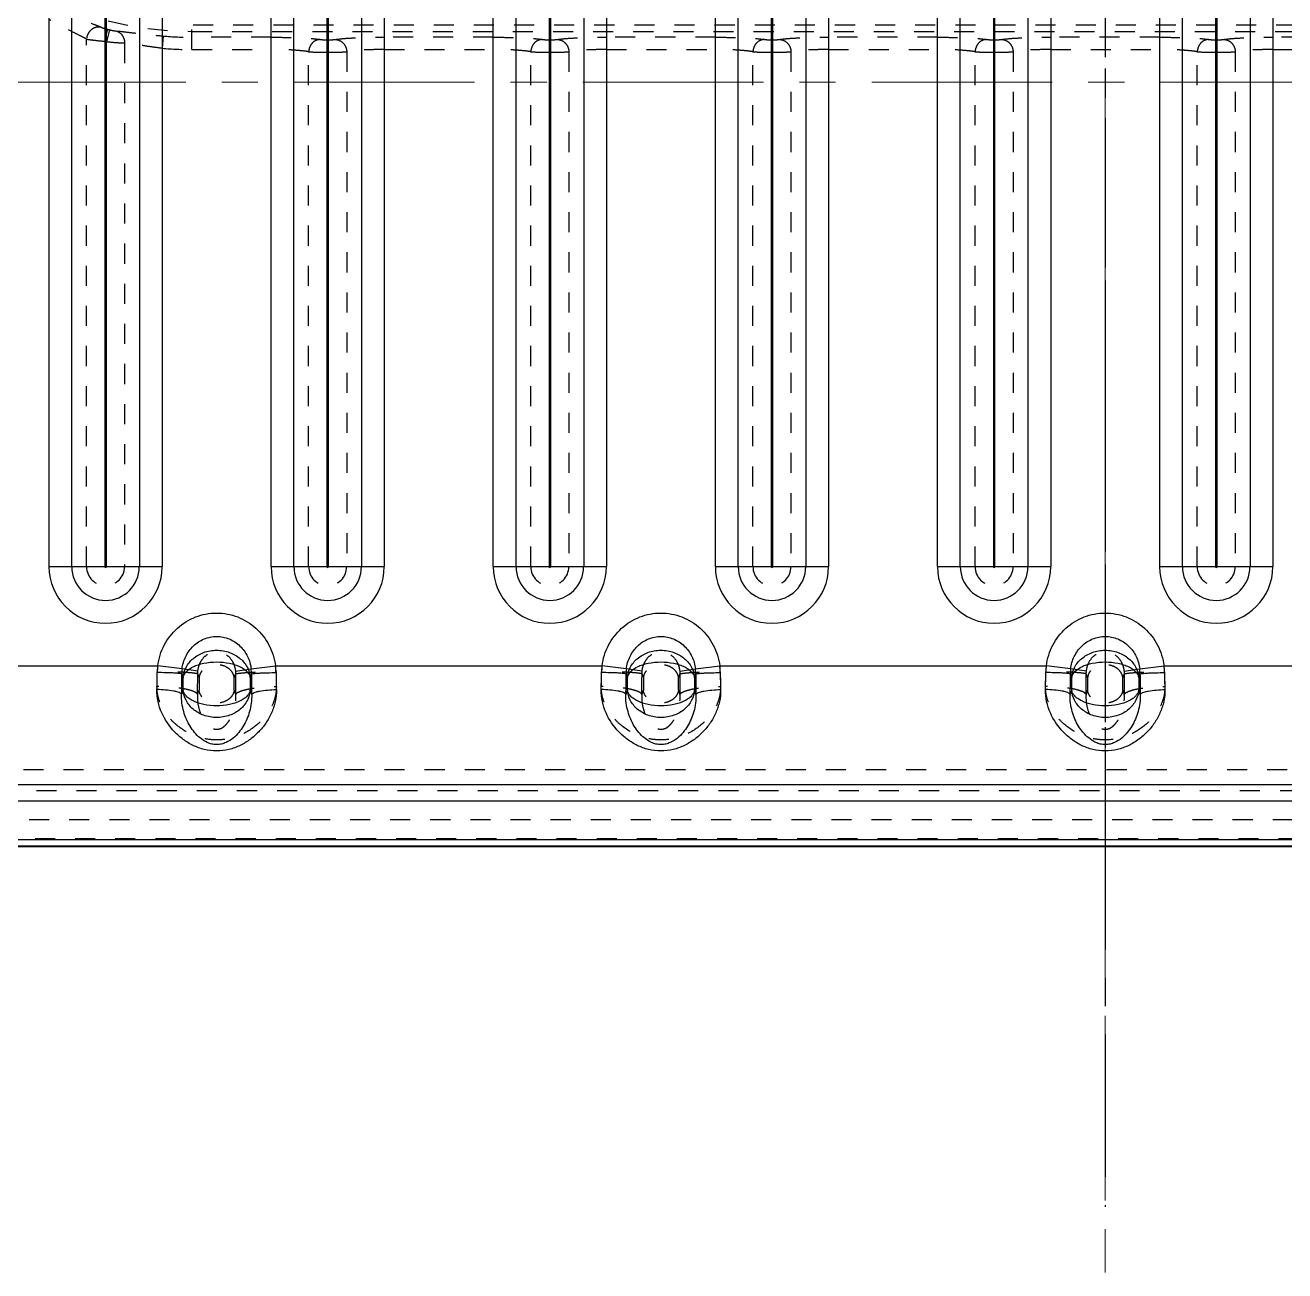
# Model space of a CAD drawing. Header units: millimetres. Extents: x 1572 to 4063, y -10865 to -3081.
# Drawn here: x 2527.8 to 2630.3, y -3850.4 to -3748.9 of the extents above; entities that cross this region are included whole.
import ezdxf

# ---------------------------------------------------------------- set-up
doc = ezdxf.new("R2010")
doc.units = ezdxf.units.MM
doc.header["$LTSCALE"] = 16.335
doc.linetypes.add('CENTER', pattern=[0.6, 0.375, -0.075, 0.075, -0.075])
doc.linetypes.add('HIDDEN', pattern=[0.2, 0.1, -0.1])
doc.layers.get('0').update_dxf_attribs({"linetype": 'CONTINUOUS'})
doc.layers.add('center', color=1, linetype='CENTER', lineweight=9)
doc.layers.add('moldbase', color=7, linetype='CONTINUOUS', lineweight=20)
doc.layers.add('DEFAULT_2', color=8, linetype='HIDDEN')

# ---------------------------------------------------------------- blocks, each defined once
blk = doc.blocks.new('256')
at = {"color": 7, "linetype": 'Continuous'}
for p, q in [((2828.33, -2994.27), (2496.27, -2994.27)), ((2828.33, -2994.28), (2496.27, -2994.28)), ((2807.3, -2994.34), (2518.96, -2994.34)), ((2805.64, -2994.84), (2518.96, -2994.84)), ((2804.21, -2998), (2520.4, -2998)), ((2519.72, -2999.3), (2804.89, -2999.3)), ((2659.45, -3006.67), (2659.57, -3007)), ((2659.57, -3008.04), (2659.57, -3007)), ((2665.03, -3007), (2665.16, -3006.67)), ((2665.03, -3007), (2665.03, -3008.04)), ((2695.63, -3006.67), (2695.75, -3007)), ((2695.75, -3008.04), (2695.75, -3007)), ((2701.21, -3007), (2701.34, -3006.67)), ((2701.21, -3007), (2701.21, -3008.04)), ((2731.81, -3006.67), (2731.93, -3007)), ((2731.93, -3008.04), (2731.93, -3007)), ((2737.39, -3007), (2737.52, -3006.67)), ((2737.39, -3007), (2737.39, -3008.04)), ((2659.57, -3008.04), (2659.47, -3008.33)), ((2665.14, -3008.33), (2665.03, -3008.04)), ((2695.75, -3008.04), (2695.65, -3008.33)), ((2701.32, -3008.33), (2701.21, -3008.04)), ((2731.93, -3008.04), (2731.83, -3008.33)), ((2737.5, -3008.33), (2737.39, -3008.04)), ((2657.51, -3009), (2630.91, -3009)), ((2659.49, -3008.74), (2657.51, -3009)), ((2665.12, -3008.74), (2667.09, -3009)), ((2693.69, -3009), (2667.09, -3009)), ((2695.67, -3008.74), (2693.69, -3009)), ((2701.3, -3008.74), (2703.27, -3009)), ((2729.87, -3009), (2703.27, -3009)), ((2731.85, -3008.74), (2729.87, -3009)), ((2737.48, -3008.74), (2739.45, -3009)), ((2766.05, -3009), (2739.45, -3009)), ((2648.65, -3160.78), (2648.65, -3017.07)), ((2653.19, -3017.07), (2648.65, -3017.07)), ((2650.5, -3160.78), (2650.5, -3017.07)), ((2653.19, -3017.07), (2653.19, -3160.78)), ((2653.32, -3160.78), (2653.32, -3017.07)), ((2657.86, -3017.07), (2653.32, -3017.07)), ((2656.01, -3017.07), (2656.01, -3160.78)), ((2657.86, -3017.07), (2657.86, -3160.78)), ((2666.74, -3160.78), (2666.74, -3017.07)), ((2671.28, -3017.07), (2666.74, -3017.07)), ((2668.59, -3160.78), (2668.59, -3017.07)), ((2671.28, -3017.07), (2671.28, -3160.78)), ((2671.41, -3160.78), (2671.41, -3017.07)), ((2675.95, -3017.07), (2671.41, -3017.07)), ((2674.1, -3017.07), (2674.1, -3160.78)), ((2675.95, -3017.07), (2675.95, -3160.78)), ((2684.83, -3160.78), (2684.83, -3017.07)), ((2689.37, -3017.07), (2684.83, -3017.07)), ((2686.68, -3160.78), (2686.68, -3017.07)), ((2689.37, -3017.07), (2689.37, -3160.78)), ((2689.5, -3160.78), (2689.5, -3017.07)), ((2694.04, -3017.07), (2689.5, -3017.07)), ((2692.19, -3017.07), (2692.19, -3160.78)), ((2694.04, -3017.07), (2694.04, -3160.78)), ((2702.92, -3160.78), (2702.92, -3017.07)), ((2707.46, -3017.07), (2702.92, -3017.07)), ((2704.77, -3160.78), (2704.77, -3017.07)), ((2707.46, -3017.07), (2707.46, -3160.78)), ((2707.59, -3160.78), (2707.59, -3017.07)), ((2712.13, -3017.07), (2707.59, -3017.07)), ((2710.28, -3017.07), (2710.28, -3160.78)), ((2712.13, -3017.07), (2712.13, -3160.78)), ((2721.01, -3160.78), (2721.01, -3017.07)), ((2725.55, -3017.07), (2721.01, -3017.07)), ((2722.86, -3160.78), (2722.86, -3017.07)), ((2725.55, -3017.07), (2725.55, -3160.78)), ((2725.68, -3160.78), (2725.68, -3017.07)), ((2730.22, -3017.07), (2725.68, -3017.07)), ((2728.37, -3017.07), (2728.37, -3160.78)), ((2730.22, -3017.07), (2730.22, -3160.78)), ((2739.1, -3160.78), (2739.1, -3017.07)), ((2743.64, -3017.07), (2739.1, -3017.07)), ((2740.95, -3160.78), (2740.95, -3017.07)), ((2743.64, -3017.07), (2743.64, -3160.78)), ((2743.77, -3160.78), (2743.77, -3017.07)), ((2748.31, -3017.07), (2743.77, -3017.07)), ((2746.46, -3017.07), (2746.46, -3160.78)), ((2748.31, -3017.07), (2748.31, -3160.78))]:
    blk.add_line(p, q, dxfattribs=at)
for centre, radius, start, end in [((2564.51, -3008.98), 92.96, 0.3326, 1.1844), ((2524.47, -3008.99), 135, 0.2802, 0.984), ((2798.96, -3008.97), 133.83, 179.0129, 179.7229), ((2760.91, -3008.99), 93.77, 178.8194, 179.6637), ((2600.69, -3008.98), 92.96, 0.3326, 1.1844), ((2560.65, -3008.99), 135, 0.2802, 0.984), ((2835.14, -3008.97), 133.83, 179.0129, 179.7229), ((2797.09, -3008.99), 93.77, 178.8194, 179.6637), ((2636.87, -3008.98), 92.96, 0.3326, 1.1844), ((2596.83, -3008.99), 135, 0.2802, 0.984), ((2871.32, -3008.97), 133.83, 179.0129, 179.7229), ((2833.27, -3008.99), 93.77, 178.8194, 179.6637), ((2661.13, -3008.42), 3.67, 180.3739, 189.2148), ((2662.85, -3008.34), 3.38, 179.7313, 186.6939), ((2661.76, -3008.34), 3.38, 353.3084, 0.2656), ((2663.47, -3008.42), 3.67, 350.7869, 359.6244), ((2697.31, -3008.42), 3.67, 180.3739, 189.2148), ((2699.03, -3008.34), 3.38, 179.7313, 186.6939), ((2697.94, -3008.34), 3.38, 353.3084, 0.2656), ((2699.65, -3008.42), 3.67, 350.7869, 359.6244), ((2733.49, -3008.42), 3.67, 180.3739, 189.2148), ((2735.21, -3008.34), 3.38, 179.7313, 186.6939), ((2734.12, -3008.34), 3.38, 353.3084, 0.2656), ((2735.83, -3008.42), 3.67, 350.7869, 359.6244), ((2653.26, -3017.07), 4.61, 0, 180), ((2671.35, -3017.07), 4.61, 0, 180), ((2689.44, -3017.07), 4.61, 0, 180), ((2707.53, -3017.07), 4.61, 0, 180), ((2725.62, -3017.07), 4.61, 0, 180), ((2743.71, -3017.07), 4.61, 0, 180), ((2653.26, -3017.07), 2.75, 0.0001, 179.9999), ((2671.35, -3017.07), 2.75, 0.0001, 179.9999), ((2689.44, -3017.07), 2.75, 0.0001, 179.9999), ((2707.53, -3017.07), 2.75, 0.0001, 179.9999), ((2725.62, -3017.07), 2.75, 0.0001, 179.9999), ((2743.71, -3017.07), 2.75, 0.0001, 179.9999), ((2653.26, -3017.07), 0.0669, 0, 180), ((2671.35, -3017.07), 0.0669, 0, 180), ((2689.44, -3017.07), 0.0669, 0, 180), ((2707.53, -3017.07), 0.0669, 0, 180), ((2725.62, -3017.07), 0.0669, 0, 180), ((2743.71, -3017.07), 0.0669, 0, 180)]:
    blk.add_arc(centre, radius, start, end, dxfattribs=at)
for points, knots in [([(2657.44, -3007.06), (2657.43, -3006.73), (2657.5, -3006.07), (2657.81, -3005.15), (2658.27, -3004.32), (2658.86, -3003.59), (2659.57, -3002.97), (2660.38, -3002.48), (2661.3, -3002.14), (2662.31, -3002.02), (2663.31, -3002.14), (2664.23, -3002.48), (2665.04, -3002.98), (2665.98, -3003.8), (2666.89, -3005.13), (2667.18, -3006.41), (2667.16, -3007.06)], [0, 0, 0, 0, 0.064368, 0.127443, 0.188847, 0.249393, 0.309889, 0.371283, 0.434886, 0.500823, 0.566701, 0.630217, 0.691569, 0.751973, 0.873459, 1, 1, 1, 1]), ([(2693.62, -3007.06), (2693.61, -3006.73), (2693.68, -3006.07), (2693.99, -3005.15), (2694.45, -3004.32), (2695.04, -3003.59), (2695.75, -3002.97), (2696.56, -3002.48), (2697.48, -3002.14), (2698.49, -3002.02), (2699.49, -3002.14), (2700.41, -3002.48), (2701.22, -3002.98), (2702.16, -3003.8), (2703.07, -3005.13), (2703.36, -3006.41), (2703.34, -3007.06)], [0, 0, 0, 0, 0.064368, 0.127443, 0.188847, 0.249393, 0.309889, 0.371283, 0.434886, 0.500823, 0.566701, 0.630217, 0.691569, 0.751973, 0.873459, 1, 1, 1, 1]), ([(2729.8, -3007.06), (2729.79, -3006.73), (2729.86, -3006.07), (2730.17, -3005.15), (2730.63, -3004.32), (2731.22, -3003.59), (2731.93, -3002.97), (2732.74, -3002.48), (2733.66, -3002.14), (2734.67, -3002.02), (2735.67, -3002.14), (2736.59, -3002.48), (2737.4, -3002.98), (2738.34, -3003.8), (2739.25, -3005.13), (2739.54, -3006.41), (2739.52, -3007.06)], [0, 0, 0, 0, 0.064368, 0.127443, 0.188847, 0.249393, 0.309889, 0.371283, 0.434886, 0.500823, 0.566701, 0.630217, 0.691569, 0.751973, 0.873459, 1, 1, 1, 1]), ([(2659.45, -3006.67), (2659.43, -3006.2), (2659.55, -3005.28), (2660, -3004.25), (2660.49, -3003.55), (2660.95, -3003.08), (2661.44, -3002.77), (2661.9, -3002.61), (2662.3, -3002.56), (2662.7, -3002.61), (2663.17, -3002.77), (2663.65, -3003.09), (2664.11, -3003.55), (2664.61, -3004.25), (2665.05, -3005.28), (2665.18, -3006.2), (2665.16, -3006.67)], [0, 0, 0, 0, 0.12985, 0.248581, 0.306374, 0.365029, 0.427855, 0.462684, 0.500134, 0.537466, 0.572322, 0.635064, 0.693713, 0.75148, 0.870189, 1, 1, 1, 1]), ([(2695.63, -3006.67), (2695.61, -3006.2), (2695.73, -3005.28), (2696.18, -3004.25), (2696.67, -3003.55), (2697.13, -3003.08), (2697.62, -3002.77), (2698.08, -3002.61), (2698.48, -3002.56), (2698.88, -3002.61), (2699.35, -3002.77), (2699.83, -3003.09), (2700.29, -3003.55), (2700.79, -3004.25), (2701.23, -3005.28), (2701.36, -3006.2), (2701.34, -3006.67)], [0, 0, 0, 0, 0.12985, 0.248581, 0.306374, 0.365029, 0.427855, 0.462684, 0.500134, 0.537466, 0.572322, 0.635064, 0.693713, 0.75148, 0.870189, 1, 1, 1, 1]), ([(2731.81, -3006.67), (2731.79, -3006.2), (2731.91, -3005.28), (2732.36, -3004.25), (2732.85, -3003.55), (2733.31, -3003.08), (2733.8, -3002.77), (2734.26, -3002.61), (2734.66, -3002.56), (2735.06, -3002.61), (2735.53, -3002.77), (2736.01, -3003.09), (2736.47, -3003.55), (2736.97, -3004.25), (2737.41, -3005.28), (2737.54, -3006.2), (2737.52, -3006.67)], [0, 0, 0, 0, 0.12985, 0.248581, 0.306374, 0.365029, 0.427855, 0.462684, 0.500134, 0.537466, 0.572322, 0.635064, 0.693713, 0.75148, 0.870189, 1, 1, 1, 1]), ([(2659.57, -3007), (2659.59, -3006.72), (2659.76, -3006.14), (2660.36, -3005.4), (2661.25, -3004.9), (2662.3, -3004.72), (2663.36, -3004.9), (2664.24, -3005.41), (2664.84, -3006.14), (2665.01, -3006.72), (2665.03, -3007)], [0, 0, 0, 0, 0.110676, 0.229792, 0.360536, 0.500154, 0.639715, 0.770405, 0.889403, 1, 1, 1, 1]), ([(2695.75, -3007), (2695.77, -3006.72), (2695.94, -3006.14), (2696.54, -3005.4), (2697.43, -3004.9), (2698.48, -3004.72), (2699.54, -3004.9), (2700.42, -3005.41), (2701.02, -3006.14), (2701.19, -3006.72), (2701.21, -3007)], [0, 0, 0, 0, 0.110676, 0.229792, 0.360536, 0.500154, 0.639715, 0.770405, 0.889403, 1, 1, 1, 1]), ([(2731.93, -3007), (2731.95, -3006.72), (2732.12, -3006.14), (2732.72, -3005.4), (2733.61, -3004.9), (2734.66, -3004.72), (2735.72, -3004.9), (2736.6, -3005.41), (2737.2, -3006.14), (2737.37, -3006.72), (2737.39, -3007)], [0, 0, 0, 0, 0.110676, 0.229792, 0.360536, 0.500154, 0.639715, 0.770405, 0.889403, 1, 1, 1, 1]), ([(2659.57, -3007), (2659.59, -3006.92), (2659.65, -3006.75), (2659.82, -3006.52), (2660.07, -3006.3), (2660.54, -3006.04), (2661.3, -3005.8), (2662.3, -3005.71), (2663.31, -3005.8), (2664.06, -3006.04), (2664.53, -3006.3), (2664.78, -3006.52), (2664.96, -3006.75), (2665.02, -3006.92), (2665.03, -3007)], [0, 0, 0, 0, 0.039448, 0.083322, 0.134243, 0.193267, 0.335189, 0.499998, 0.664808, 0.806731, 0.865756, 0.916676, 0.960549, 1, 1, 1, 1]), ([(2695.75, -3007), (2695.77, -3006.92), (2695.83, -3006.75), (2696, -3006.52), (2696.25, -3006.3), (2696.72, -3006.04), (2697.48, -3005.8), (2698.48, -3005.71), (2699.49, -3005.8), (2700.24, -3006.04), (2700.71, -3006.3), (2700.96, -3006.52), (2701.14, -3006.75), (2701.2, -3006.92), (2701.21, -3007)], [0, 0, 0, 0, 0.039448, 0.083322, 0.134243, 0.193267, 0.335189, 0.499998, 0.664808, 0.806731, 0.865756, 0.916676, 0.960549, 1, 1, 1, 1]), ([(2731.93, -3007), (2731.95, -3006.92), (2732.01, -3006.75), (2732.18, -3006.52), (2732.43, -3006.3), (2732.9, -3006.04), (2733.66, -3005.8), (2734.66, -3005.71), (2735.67, -3005.8), (2736.42, -3006.04), (2736.89, -3006.3), (2737.14, -3006.52), (2737.32, -3006.75), (2737.38, -3006.92), (2737.39, -3007)], [0, 0, 0, 0, 0.039448, 0.083322, 0.134243, 0.193267, 0.335189, 0.499998, 0.664808, 0.806731, 0.865756, 0.916676, 0.960549, 1, 1, 1, 1]), ([(2659.45, -3006.67), (2659.43, -3006.7), (2659.37, -3006.75), (2659.24, -3006.82), (2659.04, -3006.88), (2658.68, -3006.96), (2658.13, -3007.03), (2657.68, -3007.05), (2657.44, -3007.06)], [0, 0, 0, 0, 0.043733, 0.113324, 0.213382, 0.3418, 0.660153, 1, 1, 1, 1]), ([(2665.16, -3006.67), (2665.17, -3006.7), (2665.23, -3006.75), (2665.36, -3006.82), (2665.56, -3006.88), (2665.93, -3006.96), (2666.47, -3007.03), (2666.93, -3007.05), (2667.16, -3007.06)], [0, 0, 0, 0, 0.043739, 0.113335, 0.213397, 0.341816, 0.660165, 1, 1, 1, 1]), ([(2695.63, -3006.67), (2695.61, -3006.7), (2695.55, -3006.75), (2695.42, -3006.82), (2695.22, -3006.88), (2694.86, -3006.96), (2694.31, -3007.03), (2693.86, -3007.05), (2693.62, -3007.06)], [0, 0, 0, 0, 0.043733, 0.113324, 0.213382, 0.3418, 0.660153, 1, 1, 1, 1]), ([(2701.34, -3006.67), (2701.35, -3006.7), (2701.41, -3006.75), (2701.54, -3006.82), (2701.74, -3006.88), (2702.11, -3006.96), (2702.65, -3007.03), (2703.11, -3007.05), (2703.34, -3007.06)], [0, 0, 0, 0, 0.043739, 0.113335, 0.213397, 0.341816, 0.660165, 1, 1, 1, 1]), ([(2731.81, -3006.67), (2731.79, -3006.7), (2731.73, -3006.75), (2731.6, -3006.82), (2731.4, -3006.88), (2731.04, -3006.96), (2730.49, -3007.03), (2730.04, -3007.05), (2729.8, -3007.06)], [0, 0, 0, 0, 0.043733, 0.113324, 0.213382, 0.3418, 0.660153, 1, 1, 1, 1]), ([(2737.52, -3006.67), (2737.53, -3006.7), (2737.59, -3006.75), (2737.72, -3006.82), (2737.92, -3006.88), (2738.29, -3006.96), (2738.83, -3007.03), (2739.29, -3007.05), (2739.52, -3007.06)], [0, 0, 0, 0, 0.043739, 0.113335, 0.213397, 0.341816, 0.660165, 1, 1, 1, 1]), ([(2659.47, -3008.33), (2659.45, -3008.34), (2659.38, -3008.35), (2659.26, -3008.37), (2659.06, -3008.39), (2658.8, -3008.41), (2658.5, -3008.42), (2658.05, -3008.43), (2657.7, -3008.44), (2657.46, -3008.44)], [0, 0, 0, 0, 0.031814, 0.095915, 0.194362, 0.323862, 0.47882, 0.649762, 1, 1, 1, 1]), ([(2665.03, -3008.04), (2665.01, -3008.33), (2664.84, -3008.91), (2664.24, -3009.64), (2663.36, -3010.14), (2662.3, -3010.32), (2661.25, -3010.14), (2660.36, -3009.64), (2659.76, -3008.91), (2659.59, -3008.33), (2659.57, -3008.04)], [0, 0, 0, 0, 0.11065, 0.229762, 0.360506, 0.50015, 0.639728, 0.770422, 0.88942, 1, 1, 1, 1]), ([(2665.03, -3008.04), (2664.97, -3008.44), (2664.44, -3008.84), (2663.8, -3009.09), (2663.17, -3009.26), (2662.3, -3009.34), (2661.44, -3009.26), (2660.8, -3009.09), (2660.4, -3008.93), (2660.07, -3008.74), (2659.82, -3008.53), (2659.65, -3008.3), (2659.59, -3008.13), (2659.57, -3008.04)], [0, 0, 0, 0, 0.188091, 0.255775, 0.331069, 0.496701, 0.662365, 0.737659, 0.805411, 0.864789, 0.916092, 0.960398, 1, 1, 1, 1]), ([(2665.14, -3008.33), (2665.16, -3008.34), (2665.22, -3008.35), (2665.35, -3008.37), (2665.55, -3008.39), (2665.8, -3008.41), (2666.11, -3008.42), (2666.56, -3008.43), (2666.91, -3008.44), (2667.14, -3008.44)], [0, 0, 0, 0, 0.031804, 0.095882, 0.194302, 0.32378, 0.478732, 0.649686, 1, 1, 1, 1]), ([(2695.65, -3008.33), (2695.63, -3008.34), (2695.56, -3008.35), (2695.44, -3008.37), (2695.24, -3008.39), (2694.98, -3008.41), (2694.68, -3008.42), (2694.23, -3008.43), (2693.88, -3008.44), (2693.64, -3008.44)], [0, 0, 0, 0, 0.031814, 0.095915, 0.194362, 0.323862, 0.47882, 0.649762, 1, 1, 1, 1]), ([(2701.21, -3008.04), (2701.19, -3008.33), (2701.02, -3008.91), (2700.42, -3009.64), (2699.54, -3010.14), (2698.48, -3010.32), (2697.43, -3010.14), (2696.54, -3009.64), (2695.94, -3008.91), (2695.77, -3008.33), (2695.75, -3008.04)], [0, 0, 0, 0, 0.11065, 0.229762, 0.360506, 0.50015, 0.639728, 0.770422, 0.88942, 1, 1, 1, 1]), ([(2701.21, -3008.04), (2701.15, -3008.44), (2700.62, -3008.84), (2699.98, -3009.09), (2699.35, -3009.26), (2698.48, -3009.34), (2697.62, -3009.26), (2696.98, -3009.09), (2696.58, -3008.93), (2696.25, -3008.74), (2696, -3008.53), (2695.83, -3008.3), (2695.77, -3008.13), (2695.75, -3008.04)], [0, 0, 0, 0, 0.188091, 0.255775, 0.331069, 0.496701, 0.662365, 0.737659, 0.805411, 0.864789, 0.916092, 0.960398, 1, 1, 1, 1]), ([(2701.32, -3008.33), (2701.34, -3008.34), (2701.4, -3008.35), (2701.53, -3008.37), (2701.73, -3008.39), (2701.98, -3008.41), (2702.29, -3008.42), (2702.74, -3008.43), (2703.09, -3008.44), (2703.32, -3008.44)], [0, 0, 0, 0, 0.031804, 0.095882, 0.194302, 0.32378, 0.478732, 0.649686, 1, 1, 1, 1]), ([(2731.83, -3008.33), (2731.81, -3008.34), (2731.74, -3008.35), (2731.62, -3008.37), (2731.42, -3008.39), (2731.16, -3008.41), (2730.86, -3008.42), (2730.41, -3008.43), (2730.06, -3008.44), (2729.82, -3008.44)], [0, 0, 0, 0, 0.031814, 0.095915, 0.194362, 0.323862, 0.47882, 0.649762, 1, 1, 1, 1]), ([(2737.39, -3008.04), (2737.37, -3008.33), (2737.2, -3008.91), (2736.6, -3009.64), (2735.72, -3010.14), (2734.66, -3010.32), (2733.61, -3010.14), (2732.72, -3009.64), (2732.12, -3008.91), (2731.95, -3008.33), (2731.93, -3008.04)], [0, 0, 0, 0, 0.11065, 0.229762, 0.360506, 0.50015, 0.639728, 0.770422, 0.88942, 1, 1, 1, 1]), ([(2737.39, -3008.04), (2737.33, -3008.44), (2736.8, -3008.84), (2736.16, -3009.09), (2735.53, -3009.26), (2734.66, -3009.34), (2733.8, -3009.26), (2733.16, -3009.09), (2732.76, -3008.93), (2732.43, -3008.74), (2732.18, -3008.53), (2732.01, -3008.3), (2731.95, -3008.13), (2731.93, -3008.04)], [0, 0, 0, 0, 0.188091, 0.255775, 0.331069, 0.496701, 0.662365, 0.737659, 0.805411, 0.864789, 0.916092, 0.960398, 1, 1, 1, 1]), ([(2737.5, -3008.33), (2737.52, -3008.34), (2737.58, -3008.35), (2737.71, -3008.37), (2737.91, -3008.39), (2738.16, -3008.41), (2738.47, -3008.42), (2738.92, -3008.43), (2739.27, -3008.44), (2739.5, -3008.44)], [0, 0, 0, 0, 0.031804, 0.095882, 0.194302, 0.32378, 0.478732, 0.649686, 1, 1, 1, 1]), ([(2667.09, -3009), (2667.02, -3009.58), (2666.66, -3010.72), (2665.57, -3012.13), (2664.06, -3013.07), (2662.3, -3013.4), (2660.55, -3013.07), (2659.03, -3012.13), (2657.95, -3010.72), (2657.59, -3009.58), (2657.51, -3009)], [0, 0, 0, 0, 0.125044, 0.250045, 0.375041, 0.500023, 0.624999, 0.749987, 0.874971, 1, 1, 1, 1]), ([(2665.12, -3008.74), (2665.08, -3009.09), (2664.87, -3009.78), (2664.25, -3010.65), (2663.35, -3011.24), (2662.3, -3011.45), (2661.25, -3011.24), (2660.36, -3010.65), (2659.73, -3009.78), (2659.53, -3009.09), (2659.49, -3008.74)], [0, 0, 0, 0, 0.126173, 0.251595, 0.376163, 0.499998, 0.623832, 0.748401, 0.873823, 1, 1, 1, 1]), ([(2703.27, -3009), (2703.2, -3009.58), (2702.84, -3010.72), (2701.75, -3012.13), (2700.24, -3013.07), (2698.48, -3013.4), (2696.73, -3013.07), (2695.21, -3012.13), (2694.13, -3010.72), (2693.77, -3009.58), (2693.69, -3009)], [0, 0, 0, 0, 0.125044, 0.250045, 0.375041, 0.500023, 0.624999, 0.749987, 0.874971, 1, 1, 1, 1]), ([(2701.3, -3008.74), (2701.26, -3009.09), (2701.05, -3009.78), (2700.43, -3010.65), (2699.53, -3011.24), (2698.48, -3011.45), (2697.43, -3011.24), (2696.54, -3010.65), (2695.91, -3009.78), (2695.71, -3009.09), (2695.67, -3008.74)], [0, 0, 0, 0, 0.126173, 0.251595, 0.376163, 0.499998, 0.623832, 0.748401, 0.873823, 1, 1, 1, 1]), ([(2739.45, -3009), (2739.38, -3009.58), (2739.02, -3010.72), (2737.93, -3012.13), (2736.42, -3013.07), (2734.66, -3013.4), (2732.91, -3013.07), (2731.39, -3012.13), (2730.31, -3010.72), (2729.95, -3009.58), (2729.87, -3009)], [0, 0, 0, 0, 0.125044, 0.250045, 0.375041, 0.500023, 0.624999, 0.749987, 0.874971, 1, 1, 1, 1]), ([(2737.48, -3008.74), (2737.44, -3009.09), (2737.23, -3009.78), (2736.61, -3010.65), (2735.71, -3011.24), (2734.66, -3011.45), (2733.61, -3011.24), (2732.72, -3010.65), (2732.09, -3009.78), (2731.89, -3009.09), (2731.85, -3008.74)], [0, 0, 0, 0, 0.126173, 0.251595, 0.376163, 0.499998, 0.623832, 0.748401, 0.873823, 1, 1, 1, 1])]:
    blk.add_open_spline(points, degree=3, knots=knots, dxfattribs=at)
at = {"layer": 'DEFAULT_2', "color": 8, "linetype": 'HIDDEN'}
for p, q in [((2496.26, -2994.9), (2828.34, -2994.9)), ((2828.34, -2996.47), (2496.26, -2996.47)), ((2496.15, -2998.81), (2828.46, -2998.81)), ((2828.8, -3000.56), (2495.81, -3000.56)), ((2660.87, -3007), (2660.75, -3006.67)), ((2660.87, -3007), (2660.87, -3008.04)), ((2663.86, -3006.67), (2663.73, -3007)), ((2663.73, -3008.04), (2663.73, -3007)), ((2697.05, -3007), (2696.93, -3006.67)), ((2697.05, -3007), (2697.05, -3008.04)), ((2700.04, -3006.67), (2699.91, -3007)), ((2699.91, -3008.04), (2699.91, -3007)), ((2733.23, -3007), (2733.11, -3006.67)), ((2733.23, -3007), (2733.23, -3008.04)), ((2736.22, -3006.67), (2736.09, -3007)), ((2736.09, -3008.04), (2736.09, -3007)), ((2660.77, -3008.56), (2659.49, -3008.74)), ((2660.77, -3008.33), (2660.87, -3008.04)), ((2663.73, -3008.04), (2663.84, -3008.33)), ((2663.83, -3008.56), (2665.12, -3008.74)), ((2696.95, -3008.56), (2695.67, -3008.74)), ((2696.95, -3008.33), (2697.05, -3008.04)), ((2699.91, -3008.04), (2700.02, -3008.33)), ((2700.01, -3008.56), (2701.3, -3008.74)), ((2733.13, -3008.56), (2731.85, -3008.74)), ((2733.13, -3008.33), (2733.23, -3008.04)), ((2736.09, -3008.04), (2736.2, -3008.33)), ((2736.19, -3008.56), (2737.48, -3008.74)), ((2651.71, -3059), (2651.71, -3017.07)), ((2654.81, -3017.07), (2654.81, -3059)), ((2669.8, -3059), (2669.8, -3017.07)), ((2672.9, -3017.07), (2672.9, -3059)), ((2687.89, -3059), (2687.89, -3017.07)), ((2690.99, -3017.07), (2690.99, -3059)), ((2705.98, -3059), (2705.98, -3017.07)), ((2709.08, -3017.07), (2709.08, -3059)), ((2724.07, -3059), (2724.07, -3017.07)), ((2727.17, -3017.07), (2727.17, -3059)), ((2742.16, -3059.71), (2742.16, -3017.07)), ((2745.26, -3017.07), (2745.26, -3060.03)), ((2648.65, -3059.18), (2639.77, -3059.18)), ((2653.32, -3058.97), (2653.19, -3058.97)), ((2666.74, -3059.18), (2657.86, -3059.18)), ((2671.41, -3058.97), (2671.28, -3058.97)), ((2684.83, -3059.18), (2675.95, -3059.18)), ((2689.5, -3058.97), (2689.37, -3058.97)), ((2702.92, -3059.18), (2694.04, -3059.18)), ((2707.59, -3058.97), (2707.46, -3058.97)), ((2721.01, -3059.18), (2712.13, -3059.18)), ((2725.68, -3058.97), (2725.55, -3058.97)), ((2736.67, -3059.18), (2730.22, -3059.18)), ((2736.67, -3059.18), (2736.67, -3061.16)), ((2739.02, -3060.28), (2739.1, -3059.28)), ((2743.4, -3060.79), (2743.64, -3059.82)), ((2743.77, -3059.85), (2743.53, -3060.83)), ((2736.67, -3060.66), (2587.93, -3060.66)), ((2639.77, -3060.18), (2648.65, -3060.18)), ((2653.19, -3059.97), (2653.32, -3059.97)), ((2657.86, -3060.18), (2666.74, -3060.18)), ((2671.28, -3059.97), (2671.41, -3059.97)), ((2675.95, -3060.18), (2684.83, -3060.18)), ((2689.37, -3059.97), (2689.5, -3059.97)), ((2694.04, -3060.18), (2702.92, -3060.18)), ((2707.46, -3059.97), (2707.59, -3059.97)), ((2712.13, -3060.18), (2721.01, -3060.18)), ((2725.55, -3059.97), (2725.68, -3059.97)), ((2730.22, -3060.18), (2736.67, -3060.18)), ((2587.93, -3061.16), (2736.67, -3061.16))]:
    blk.add_line(p, q, dxfattribs=at)
at = {"layer": 'DEFAULT_2', "color": 1, "linetype": 'CENTER', "ltscale": 1.349153}
blk.add_line((2662.3, -3212.27), (2662.3, -2994.27), dxfattribs=at)
at = {"layer": 'DEFAULT_2', "color": 8, "linetype": 'HIDDEN'}
for centre, radius, start, end in [((2586.49, -3008.99), 70.98, 0.3859, 1.3571), ((2525.76, -3008.99), 135.01, 0.2802, 0.984), ((2797.75, -3008.97), 133.91, 179.0132, 179.7228), ((2737.51, -3008.98), 70.37, 178.6387, 179.6175), ((2622.67, -3008.99), 70.98, 0.3859, 1.3571), ((2561.94, -3008.99), 135.01, 0.2802, 0.984), ((2833.93, -3008.97), 133.91, 179.0132, 179.7228), ((2773.69, -3008.98), 70.37, 178.6387, 179.6175), ((2658.85, -3008.99), 70.98, 0.3859, 1.3571), ((2598.12, -3008.99), 135.01, 0.2802, 0.984), ((2870.11, -3008.97), 133.91, 179.0132, 179.7228), ((2809.87, -3008.98), 70.37, 178.6387, 179.6175), ((2660.25, -3008.49), 2.78, 180.4443, 190.5754), ((2664.35, -3008.49), 2.79, 349.4301, 359.5636), ((2696.43, -3008.49), 2.78, 180.4443, 190.5754), ((2700.53, -3008.49), 2.79, 349.4301, 359.5636), ((2732.61, -3008.49), 2.78, 180.4443, 190.5754), ((2736.71, -3008.49), 2.79, 349.4301, 359.5636), ((2653.26, -3017.07), 1.55, 0.0014, 179.9986), ((2671.35, -3017.07), 1.55, 0.0014, 179.9986), ((2689.44, -3017.07), 1.55, 0.0014, 179.9986), ((2707.53, -3017.07), 1.55, 0.0014, 179.9986), ((2725.62, -3017.07), 1.55, 0.0014, 179.9986), ((2743.71, -3017.07), 1.55, 0.0014, 179.9986), ((2736.67, -3087.92), 28.74, 85.1525, 90), ((2736.67, -3087.92), 28.95, 75.8009, 76.0741), ((2736.67, -3087.92), 27.74, 85.1525, 90), ((2736.67, -3087.92), 27.26, 0, 90), ((2736.67, -3087.92), 27.95, 75.8009, 76.0741)]:
    blk.add_arc(centre, radius, start, end, dxfattribs=at)
for points, knots in [([(2657.44, -3007.31), (2657.44, -3007.01), (2657.51, -3006.4), (2657.85, -3005.56), (2658.35, -3004.83), (2659.18, -3003.99), (2660.21, -3003.37), (2661.37, -3003.02), (2662.3, -3002.93), (2663.24, -3003.02), (2664.4, -3003.37), (2665.43, -3003.99), (2666.25, -3004.83), (2666.75, -3005.56), (2667.09, -3006.4), (2667.16, -3007.01), (2667.16, -3007.31)], [0, 0, 0, 0, 0.063855, 0.126208, 0.187385, 0.248, 0.370473, 0.43446, 0.500056, 0.565726, 0.629587, 0.752008, 0.812602, 0.873796, 0.936135, 1, 1, 1, 1]), ([(2693.62, -3007.31), (2693.62, -3007.01), (2693.69, -3006.4), (2694.03, -3005.56), (2694.53, -3004.83), (2695.36, -3003.99), (2696.39, -3003.37), (2697.55, -3003.02), (2698.48, -3002.93), (2699.42, -3003.02), (2700.58, -3003.37), (2701.61, -3003.99), (2702.43, -3004.83), (2702.93, -3005.56), (2703.27, -3006.4), (2703.34, -3007.01), (2703.34, -3007.31)], [0, 0, 0, 0, 0.063855, 0.126208, 0.187385, 0.248, 0.370473, 0.43446, 0.500056, 0.565726, 0.629587, 0.752008, 0.812602, 0.873796, 0.936135, 1, 1, 1, 1]), ([(2729.8, -3007.31), (2729.8, -3007.01), (2729.87, -3006.4), (2730.21, -3005.56), (2730.71, -3004.83), (2731.54, -3003.99), (2732.57, -3003.37), (2733.73, -3003.02), (2734.66, -3002.93), (2735.6, -3003.02), (2736.76, -3003.37), (2737.79, -3003.99), (2738.61, -3004.83), (2739.11, -3005.56), (2739.45, -3006.4), (2739.52, -3007.01), (2739.52, -3007.31)], [0, 0, 0, 0, 0.063855, 0.126208, 0.187385, 0.248, 0.370473, 0.43446, 0.500056, 0.565726, 0.629587, 0.752008, 0.812602, 0.873796, 0.936135, 1, 1, 1, 1]), ([(2663.86, -3006.67), (2663.88, -3006.37), (2663.84, -3005.79), (2663.63, -3005.11), (2663.39, -3004.63), (2663.2, -3004.35), (2663.01, -3004.14), (2662.83, -3003.99), (2662.6, -3003.86), (2662.3, -3003.81), (2662, -3003.86), (2661.77, -3003.99), (2661.6, -3004.14), (2661.4, -3004.35), (2661.21, -3004.63), (2660.98, -3005.11), (2660.77, -3005.79), (2660.72, -3006.37), (2660.75, -3006.67)], [0, 0, 0, 0, 0.128604, 0.244179, 0.299751, 0.357117, 0.387487, 0.41892, 0.454992, 0.499855, 0.544931, 0.581161, 0.61254, 0.642801, 0.700259, 0.755803, 0.871383, 1, 1, 1, 1]), ([(2700.04, -3006.67), (2700.06, -3006.37), (2700.02, -3005.79), (2699.81, -3005.11), (2699.57, -3004.63), (2699.38, -3004.35), (2699.19, -3004.14), (2699.01, -3003.99), (2698.78, -3003.86), (2698.48, -3003.81), (2698.18, -3003.86), (2697.95, -3003.99), (2697.78, -3004.14), (2697.58, -3004.35), (2697.39, -3004.63), (2697.16, -3005.11), (2696.95, -3005.79), (2696.9, -3006.37), (2696.93, -3006.67)], [0, 0, 0, 0, 0.128604, 0.244179, 0.299751, 0.357117, 0.387487, 0.41892, 0.454992, 0.499855, 0.544931, 0.581161, 0.61254, 0.642801, 0.700259, 0.755803, 0.871383, 1, 1, 1, 1]), ([(2736.22, -3006.67), (2736.24, -3006.37), (2736.2, -3005.79), (2735.99, -3005.11), (2735.75, -3004.63), (2735.56, -3004.35), (2735.37, -3004.14), (2735.19, -3003.99), (2734.96, -3003.86), (2734.66, -3003.81), (2734.36, -3003.86), (2734.13, -3003.99), (2733.96, -3004.14), (2733.76, -3004.35), (2733.57, -3004.63), (2733.34, -3005.11), (2733.13, -3005.79), (2733.08, -3006.37), (2733.11, -3006.67)], [0, 0, 0, 0, 0.128604, 0.244179, 0.299751, 0.357117, 0.387487, 0.41892, 0.454992, 0.499855, 0.544931, 0.581161, 0.61254, 0.642801, 0.700259, 0.755803, 0.871383, 1, 1, 1, 1]), ([(2660.87, -3007), (2660.89, -3006.87), (2660.98, -3006.61), (2661.28, -3006.26), (2661.74, -3006.02), (2662.3, -3005.93), (2662.87, -3006.02), (2663.33, -3006.26), (2663.63, -3006.61), (2663.72, -3006.87), (2663.73, -3007)], [0, 0, 0, 0, 0.100106, 0.213678, 0.347388, 0.50016, 0.652817, 0.786402, 0.899953, 1, 1, 1, 1]), ([(2697.05, -3007), (2697.07, -3006.87), (2697.16, -3006.61), (2697.46, -3006.26), (2697.92, -3006.02), (2698.48, -3005.93), (2699.05, -3006.02), (2699.51, -3006.26), (2699.81, -3006.61), (2699.9, -3006.87), (2699.91, -3007)], [0, 0, 0, 0, 0.100106, 0.213678, 0.347388, 0.50016, 0.652817, 0.786402, 0.899953, 1, 1, 1, 1]), ([(2733.23, -3007), (2733.25, -3006.87), (2733.34, -3006.61), (2733.64, -3006.26), (2734.1, -3006.02), (2734.66, -3005.93), (2735.23, -3006.02), (2735.69, -3006.26), (2735.99, -3006.61), (2736.08, -3006.87), (2736.09, -3007)], [0, 0, 0, 0, 0.100106, 0.213678, 0.347388, 0.50016, 0.652817, 0.786402, 0.899953, 1, 1, 1, 1]), ([(2660.75, -3006.67), (2660.73, -3006.71), (2660.63, -3006.81), (2660.41, -3006.91), (2660.09, -3007.02), (2659.48, -3007.16), (2658.58, -3007.27), (2657.83, -3007.3), (2657.44, -3007.31)], [0, 0, 0, 0, 0.043738, 0.113333, 0.213394, 0.341814, 0.660164, 1, 1, 1, 1]), ([(2663.86, -3006.67), (2663.88, -3006.71), (2663.98, -3006.81), (2664.19, -3006.91), (2664.52, -3007.02), (2665.13, -3007.16), (2666.02, -3007.27), (2666.77, -3007.3), (2667.16, -3007.31)], [0, 0, 0, 0, 0.043752, 0.113375, 0.213469, 0.341916, 0.660261, 1, 1, 1, 1]), ([(2696.93, -3006.67), (2696.91, -3006.71), (2696.81, -3006.81), (2696.59, -3006.91), (2696.27, -3007.02), (2695.66, -3007.16), (2694.76, -3007.27), (2694.01, -3007.3), (2693.62, -3007.31)], [0, 0, 0, 0, 0.043738, 0.113333, 0.213394, 0.341814, 0.660164, 1, 1, 1, 1]), ([(2700.04, -3006.67), (2700.06, -3006.71), (2700.16, -3006.81), (2700.37, -3006.91), (2700.7, -3007.02), (2701.31, -3007.16), (2702.2, -3007.27), (2702.95, -3007.3), (2703.34, -3007.31)], [0, 0, 0, 0, 0.043752, 0.113375, 0.213469, 0.341916, 0.660261, 1, 1, 1, 1]), ([(2733.11, -3006.67), (2733.09, -3006.71), (2732.99, -3006.81), (2732.77, -3006.91), (2732.45, -3007.02), (2731.84, -3007.16), (2730.94, -3007.27), (2730.19, -3007.3), (2729.8, -3007.31)], [0, 0, 0, 0, 0.043738, 0.113333, 0.213394, 0.341814, 0.660164, 1, 1, 1, 1]), ([(2736.22, -3006.67), (2736.24, -3006.71), (2736.34, -3006.81), (2736.55, -3006.91), (2736.88, -3007.02), (2737.49, -3007.16), (2738.38, -3007.27), (2739.13, -3007.3), (2739.52, -3007.31)], [0, 0, 0, 0, 0.043752, 0.113375, 0.213469, 0.341916, 0.660261, 1, 1, 1, 1]), ([(2660.77, -3008.33), (2660.76, -3008.33), (2660.72, -3008.35), (2660.62, -3008.37), (2660.42, -3008.4), (2660.1, -3008.43), (2659.68, -3008.46), (2659.17, -3008.48), (2658.43, -3008.5), (2657.85, -3008.51), (2657.46, -3008.51)], [0, 0, 0, 0, 0.01218, 0.03189, 0.095962, 0.194374, 0.323841, 0.478779, 0.649718, 1, 1, 1, 1]), ([(2663.83, -3008.56), (2663.81, -3008.76), (2663.72, -3009.14), (2663.41, -3009.66), (2662.92, -3010.04), (2662.3, -3010.19), (2661.68, -3010.04), (2661.19, -3009.66), (2660.88, -3009.14), (2660.79, -3008.76), (2660.77, -3008.56)], [0, 0, 0, 0, 0.121093, 0.243929, 0.37047, 0.499825, 0.629281, 0.755816, 0.878844, 1, 1, 1, 1]), ([(2660.87, -3008.04), (2660.89, -3008.17), (2660.98, -3008.44), (2661.28, -3008.78), (2661.74, -3009.02), (2662.3, -3009.12), (2662.87, -3009.02), (2663.33, -3008.78), (2663.63, -3008.44), (2663.72, -3008.17), (2663.73, -3008.04)], [0, 0, 0, 0, 0.100084, 0.213868, 0.34749, 0.500002, 0.652512, 0.786132, 0.899916, 1, 1, 1, 1]), ([(2663.84, -3008.33), (2663.85, -3008.33), (2663.88, -3008.35), (2663.99, -3008.37), (2664.19, -3008.4), (2664.51, -3008.43), (2664.93, -3008.46), (2665.43, -3008.48), (2666.18, -3008.5), (2666.76, -3008.51), (2667.14, -3008.51)], [0, 0, 0, 0, 0.012184, 0.0319, 0.095995, 0.194433, 0.323921, 0.478865, 0.649792, 1, 1, 1, 1]), ([(2696.95, -3008.33), (2696.94, -3008.33), (2696.9, -3008.35), (2696.8, -3008.37), (2696.6, -3008.4), (2696.28, -3008.43), (2695.86, -3008.46), (2695.35, -3008.48), (2694.61, -3008.5), (2694.03, -3008.51), (2693.64, -3008.51)], [0, 0, 0, 0, 0.01218, 0.03189, 0.095962, 0.194374, 0.323841, 0.478779, 0.649718, 1, 1, 1, 1]), ([(2700.01, -3008.56), (2699.99, -3008.76), (2699.9, -3009.14), (2699.59, -3009.66), (2699.1, -3010.04), (2698.48, -3010.19), (2697.86, -3010.04), (2697.37, -3009.66), (2697.06, -3009.14), (2696.97, -3008.76), (2696.95, -3008.56)], [0, 0, 0, 0, 0.121093, 0.243929, 0.37047, 0.499825, 0.629281, 0.755816, 0.878844, 1, 1, 1, 1]), ([(2697.05, -3008.04), (2697.07, -3008.17), (2697.16, -3008.44), (2697.46, -3008.78), (2697.92, -3009.02), (2698.48, -3009.12), (2699.05, -3009.02), (2699.51, -3008.78), (2699.81, -3008.44), (2699.9, -3008.17), (2699.91, -3008.04)], [0, 0, 0, 0, 0.100084, 0.213868, 0.34749, 0.500002, 0.652512, 0.786132, 0.899916, 1, 1, 1, 1]), ([(2700.02, -3008.33), (2700.03, -3008.33), (2700.06, -3008.35), (2700.17, -3008.37), (2700.37, -3008.4), (2700.69, -3008.43), (2701.11, -3008.46), (2701.61, -3008.48), (2702.36, -3008.5), (2702.94, -3008.51), (2703.32, -3008.51)], [0, 0, 0, 0, 0.012184, 0.0319, 0.095995, 0.194433, 0.323921, 0.478865, 0.649792, 1, 1, 1, 1]), ([(2733.13, -3008.33), (2733.12, -3008.33), (2733.08, -3008.35), (2732.98, -3008.37), (2732.78, -3008.4), (2732.46, -3008.43), (2732.04, -3008.46), (2731.53, -3008.48), (2730.79, -3008.5), (2730.21, -3008.51), (2729.82, -3008.51)], [0, 0, 0, 0, 0.01218, 0.03189, 0.095962, 0.194374, 0.323841, 0.478779, 0.649718, 1, 1, 1, 1]), ([(2736.19, -3008.56), (2736.17, -3008.76), (2736.08, -3009.14), (2735.77, -3009.66), (2735.28, -3010.04), (2734.66, -3010.19), (2734.04, -3010.04), (2733.55, -3009.66), (2733.24, -3009.14), (2733.15, -3008.76), (2733.13, -3008.56)], [0, 0, 0, 0, 0.121093, 0.243929, 0.37047, 0.499825, 0.629281, 0.755816, 0.878844, 1, 1, 1, 1]), ([(2733.23, -3008.04), (2733.25, -3008.17), (2733.34, -3008.44), (2733.64, -3008.78), (2734.1, -3009.02), (2734.66, -3009.12), (2735.23, -3009.02), (2735.69, -3008.78), (2735.99, -3008.44), (2736.08, -3008.17), (2736.09, -3008.04)], [0, 0, 0, 0, 0.100084, 0.213868, 0.34749, 0.500002, 0.652512, 0.786132, 0.899916, 1, 1, 1, 1]), ([(2736.2, -3008.33), (2736.21, -3008.33), (2736.24, -3008.35), (2736.35, -3008.37), (2736.55, -3008.4), (2736.87, -3008.43), (2737.29, -3008.46), (2737.79, -3008.48), (2738.54, -3008.5), (2739.12, -3008.51), (2739.5, -3008.51)], [0, 0, 0, 0, 0.012184, 0.0319, 0.095995, 0.194433, 0.323921, 0.478865, 0.649792, 1, 1, 1, 1]), ([(2648.65, -3059.18), (2648.97, -3059.18), (2649.58, -3059.17), (2650.44, -3059.14), (2651.14, -3059.08), (2651.54, -3059.03), (2651.71, -3059)], [0, 0, 0, 0, 0.312925, 0.599149, 0.834301, 1, 1, 1, 1]), ([(2653.19, -3058.97), (2652.89, -3058.97), (2652.4, -3058.97), (2651.91, -3058.98), (2651.71, -3059)], [0, 0, 0, 0, 0.600202, 1, 1, 1, 1]), ([(2652.63, -3060), (2652.52, -3059.99), (2652.28, -3059.94), (2651.97, -3059.71), (2651.76, -3059.37), (2651.71, -3059.12), (2651.71, -3059)], [0, 0, 0, 0, 0.230886, 0.487476, 0.751881, 1, 1, 1, 1]), ([(2654.81, -3059), (2654.61, -3058.98), (2654.12, -3058.97), (2653.62, -3058.97), (2653.32, -3058.97)], [0, 0, 0, 0, 0.399792, 1, 1, 1, 1]), ([(2653.88, -3060), (2654, -3059.99), (2654.24, -3059.94), (2654.55, -3059.71), (2654.75, -3059.37), (2654.8, -3059.12), (2654.81, -3059)], [0, 0, 0, 0, 0.230879, 0.487464, 0.751872, 1, 1, 1, 1]), ([(2654.81, -3059), (2654.97, -3059.03), (2655.38, -3059.08), (2656.08, -3059.14), (2656.93, -3059.17), (2657.54, -3059.18), (2657.86, -3059.18)], [0, 0, 0, 0, 0.165703, 0.400853, 0.687082, 1, 1, 1, 1]), ([(2666.74, -3059.18), (2667.06, -3059.18), (2667.67, -3059.17), (2668.53, -3059.14), (2669.23, -3059.08), (2669.63, -3059.03), (2669.8, -3059)], [0, 0, 0, 0, 0.312925, 0.599149, 0.834301, 1, 1, 1, 1]), ([(2671.28, -3058.97), (2670.98, -3058.97), (2670.49, -3058.97), (2670, -3058.98), (2669.8, -3059)], [0, 0, 0, 0, 0.600202, 1, 1, 1, 1]), ([(2670.72, -3060), (2670.61, -3059.99), (2670.37, -3059.94), (2670.06, -3059.71), (2669.85, -3059.37), (2669.8, -3059.12), (2669.8, -3059)], [0, 0, 0, 0, 0.230886, 0.487476, 0.751881, 1, 1, 1, 1]), ([(2672.9, -3059), (2672.7, -3058.98), (2672.21, -3058.97), (2671.71, -3058.97), (2671.41, -3058.97)], [0, 0, 0, 0, 0.399792, 1, 1, 1, 1]), ([(2671.97, -3060), (2672.09, -3059.99), (2672.33, -3059.94), (2672.64, -3059.71), (2672.84, -3059.37), (2672.89, -3059.12), (2672.9, -3059)], [0, 0, 0, 0, 0.230879, 0.487464, 0.751872, 1, 1, 1, 1]), ([(2672.9, -3059), (2673.06, -3059.03), (2673.47, -3059.08), (2674.17, -3059.14), (2675.02, -3059.17), (2675.63, -3059.18), (2675.95, -3059.18)], [0, 0, 0, 0, 0.165703, 0.400853, 0.687082, 1, 1, 1, 1]), ([(2684.83, -3059.18), (2685.15, -3059.18), (2685.76, -3059.17), (2686.62, -3059.14), (2687.32, -3059.08), (2687.72, -3059.03), (2687.89, -3059)], [0, 0, 0, 0, 0.312925, 0.599149, 0.834301, 1, 1, 1, 1]), ([(2689.37, -3058.97), (2689.07, -3058.97), (2688.58, -3058.97), (2688.09, -3058.98), (2687.89, -3059)], [0, 0, 0, 0, 0.600202, 1, 1, 1, 1]), ([(2688.81, -3060), (2688.7, -3059.99), (2688.46, -3059.94), (2688.15, -3059.71), (2687.94, -3059.37), (2687.89, -3059.12), (2687.89, -3059)], [0, 0, 0, 0, 0.230886, 0.487476, 0.751881, 1, 1, 1, 1]), ([(2690.99, -3059), (2690.79, -3058.98), (2690.3, -3058.97), (2689.8, -3058.97), (2689.5, -3058.97)], [0, 0, 0, 0, 0.399792, 1, 1, 1, 1]), ([(2690.06, -3060), (2690.18, -3059.99), (2690.42, -3059.94), (2690.73, -3059.71), (2690.93, -3059.37), (2690.98, -3059.12), (2690.99, -3059)], [0, 0, 0, 0, 0.230879, 0.487464, 0.751872, 1, 1, 1, 1]), ([(2690.99, -3059), (2691.15, -3059.03), (2691.56, -3059.08), (2692.26, -3059.14), (2693.11, -3059.17), (2693.72, -3059.18), (2694.04, -3059.18)], [0, 0, 0, 0, 0.165703, 0.400853, 0.687082, 1, 1, 1, 1]), ([(2702.92, -3059.18), (2703.24, -3059.18), (2703.85, -3059.17), (2704.71, -3059.14), (2705.41, -3059.08), (2705.81, -3059.03), (2705.98, -3059)], [0, 0, 0, 0, 0.312925, 0.599149, 0.834301, 1, 1, 1, 1]), ([(2707.46, -3058.97), (2707.16, -3058.97), (2706.67, -3058.97), (2706.18, -3058.98), (2705.98, -3059)], [0, 0, 0, 0, 0.600202, 1, 1, 1, 1]), ([(2706.9, -3060), (2706.79, -3059.99), (2706.55, -3059.94), (2706.24, -3059.71), (2706.03, -3059.37), (2705.98, -3059.12), (2705.98, -3059)], [0, 0, 0, 0, 0.230886, 0.487476, 0.751881, 1, 1, 1, 1]), ([(2709.08, -3059), (2708.88, -3058.98), (2708.39, -3058.97), (2707.89, -3058.97), (2707.59, -3058.97)], [0, 0, 0, 0, 0.399792, 1, 1, 1, 1]), ([(2708.15, -3060), (2708.27, -3059.99), (2708.51, -3059.94), (2708.82, -3059.71), (2709.02, -3059.37), (2709.07, -3059.12), (2709.08, -3059)], [0, 0, 0, 0, 0.230879, 0.487464, 0.751872, 1, 1, 1, 1]), ([(2709.08, -3059), (2709.24, -3059.03), (2709.65, -3059.08), (2710.35, -3059.14), (2711.2, -3059.17), (2711.81, -3059.18), (2712.13, -3059.18)], [0, 0, 0, 0, 0.165703, 0.400853, 0.687082, 1, 1, 1, 1]), ([(2721.01, -3059.18), (2721.33, -3059.18), (2721.94, -3059.17), (2722.8, -3059.14), (2723.5, -3059.08), (2723.9, -3059.03), (2724.07, -3059)], [0, 0, 0, 0, 0.312925, 0.599149, 0.834301, 1, 1, 1, 1]), ([(2725.55, -3058.97), (2725.25, -3058.97), (2724.76, -3058.97), (2724.27, -3058.98), (2724.07, -3059)], [0, 0, 0, 0, 0.600202, 1, 1, 1, 1]), ([(2724.99, -3060), (2724.88, -3059.99), (2724.64, -3059.94), (2724.33, -3059.71), (2724.12, -3059.37), (2724.07, -3059.12), (2724.07, -3059)], [0, 0, 0, 0, 0.230886, 0.487476, 0.751881, 1, 1, 1, 1]), ([(2727.17, -3059), (2726.97, -3058.98), (2726.48, -3058.97), (2725.98, -3058.97), (2725.68, -3058.97)], [0, 0, 0, 0, 0.399792, 1, 1, 1, 1]), ([(2726.24, -3060), (2726.36, -3059.99), (2726.6, -3059.94), (2726.91, -3059.71), (2727.11, -3059.37), (2727.16, -3059.12), (2727.17, -3059)], [0, 0, 0, 0, 0.230879, 0.487464, 0.751872, 1, 1, 1, 1]), ([(2727.17, -3059), (2727.33, -3059.03), (2727.74, -3059.08), (2728.44, -3059.14), (2729.29, -3059.17), (2729.9, -3059.18), (2730.22, -3059.18)], [0, 0, 0, 0, 0.165703, 0.400853, 0.687082, 1, 1, 1, 1]), ([(2739.1, -3059.28), (2739.42, -3059.32), (2740.04, -3059.4), (2740.89, -3059.53), (2741.58, -3059.64), (2741.99, -3059.7), (2742.16, -3059.71)], [0, 0, 0, 0, 0.313902, 0.600978, 0.836248, 1, 1, 1, 1]), ([(2742.86, -3060.69), (2742.66, -3060.64), (2742.37, -3060.43), (2742.19, -3060.04), (2742.16, -3059.82), (2742.16, -3059.71)], [0, 0, 0, 0, 0.491805, 0.751355, 1, 1, 1, 1]), ([(2743.64, -3059.82), (2743.34, -3059.79), (2742.85, -3059.75), (2742.36, -3059.72), (2742.16, -3059.71)], [0, 0, 0, 0, 0.599961, 1, 1, 1, 1]), ([(2745.26, -3060.03), (2745.06, -3059.99), (2744.57, -3059.93), (2744.07, -3059.88), (2743.77, -3059.85)], [0, 0, 0, 0, 0.400756, 1, 1, 1, 1]), ([(2652.63, -3060), (2652.42, -3060.03), (2651.89, -3060.09), (2650.98, -3060.14), (2649.87, -3060.17), (2649.07, -3060.18), (2648.65, -3060.18)], [0, 0, 0, 0, 0.164791, 0.400299, 0.686785, 1, 1, 1, 1]), ([(2653.19, -3059.97), (2653.08, -3059.97), (2652.89, -3059.98), (2652.71, -3059.99), (2652.63, -3060)], [0, 0, 0, 0, 0.596745, 1, 1, 1, 1]), ([(2653.88, -3060), (2653.81, -3059.99), (2653.62, -3059.98), (2653.44, -3059.97), (2653.32, -3059.97)], [0, 0, 0, 0, 0.403409, 1, 1, 1, 1]), ([(2657.86, -3060.18), (2657.45, -3060.18), (2656.65, -3060.17), (2655.54, -3060.14), (2654.63, -3060.09), (2654.1, -3060.03), (2653.88, -3060)], [0, 0, 0, 0, 0.313214, 0.599702, 0.835209, 1, 1, 1, 1]), ([(2670.72, -3060), (2670.51, -3060.03), (2669.98, -3060.09), (2669.07, -3060.14), (2667.96, -3060.17), (2667.16, -3060.18), (2666.74, -3060.18)], [0, 0, 0, 0, 0.164791, 0.400299, 0.686785, 1, 1, 1, 1]), ([(2671.28, -3059.97), (2671.17, -3059.97), (2670.98, -3059.98), (2670.8, -3059.99), (2670.72, -3060)], [0, 0, 0, 0, 0.596745, 1, 1, 1, 1]), ([(2671.97, -3060), (2671.9, -3059.99), (2671.71, -3059.98), (2671.53, -3059.97), (2671.41, -3059.97)], [0, 0, 0, 0, 0.403409, 1, 1, 1, 1]), ([(2675.95, -3060.18), (2675.54, -3060.18), (2674.74, -3060.17), (2673.63, -3060.14), (2672.72, -3060.09), (2672.19, -3060.03), (2671.97, -3060)], [0, 0, 0, 0, 0.313214, 0.599702, 0.835209, 1, 1, 1, 1]), ([(2688.81, -3060), (2688.6, -3060.03), (2688.07, -3060.09), (2687.16, -3060.14), (2686.05, -3060.17), (2685.25, -3060.18), (2684.83, -3060.18)], [0, 0, 0, 0, 0.164791, 0.400299, 0.686785, 1, 1, 1, 1]), ([(2689.37, -3059.97), (2689.26, -3059.97), (2689.07, -3059.98), (2688.89, -3059.99), (2688.81, -3060)], [0, 0, 0, 0, 0.596745, 1, 1, 1, 1]), ([(2690.06, -3060), (2689.99, -3059.99), (2689.8, -3059.98), (2689.62, -3059.97), (2689.5, -3059.97)], [0, 0, 0, 0, 0.403409, 1, 1, 1, 1]), ([(2694.04, -3060.18), (2693.63, -3060.18), (2692.83, -3060.17), (2691.72, -3060.14), (2690.81, -3060.09), (2690.28, -3060.03), (2690.06, -3060)], [0, 0, 0, 0, 0.313214, 0.599702, 0.835209, 1, 1, 1, 1]), ([(2706.9, -3060), (2706.69, -3060.03), (2706.16, -3060.09), (2705.25, -3060.14), (2704.14, -3060.17), (2703.34, -3060.18), (2702.92, -3060.18)], [0, 0, 0, 0, 0.164791, 0.400299, 0.686785, 1, 1, 1, 1]), ([(2707.46, -3059.97), (2707.35, -3059.97), (2707.16, -3059.98), (2706.98, -3059.99), (2706.9, -3060)], [0, 0, 0, 0, 0.596745, 1, 1, 1, 1]), ([(2708.15, -3060), (2708.08, -3059.99), (2707.89, -3059.98), (2707.71, -3059.97), (2707.59, -3059.97)], [0, 0, 0, 0, 0.403409, 1, 1, 1, 1]), ([(2712.13, -3060.18), (2711.72, -3060.18), (2710.92, -3060.17), (2709.81, -3060.14), (2708.9, -3060.09), (2708.37, -3060.03), (2708.15, -3060)], [0, 0, 0, 0, 0.313214, 0.599702, 0.835209, 1, 1, 1, 1]), ([(2724.99, -3060), (2724.78, -3060.03), (2724.25, -3060.09), (2723.34, -3060.14), (2722.23, -3060.17), (2721.43, -3060.18), (2721.01, -3060.18)], [0, 0, 0, 0, 0.164791, 0.400299, 0.686785, 1, 1, 1, 1]), ([(2725.55, -3059.97), (2725.44, -3059.97), (2725.25, -3059.98), (2725.07, -3059.99), (2724.99, -3060)], [0, 0, 0, 0, 0.596745, 1, 1, 1, 1]), ([(2726.24, -3060), (2726.17, -3059.99), (2725.98, -3059.98), (2725.8, -3059.97), (2725.68, -3059.97)], [0, 0, 0, 0, 0.403409, 1, 1, 1, 1]), ([(2730.22, -3060.18), (2729.81, -3060.18), (2729.01, -3060.17), (2727.9, -3060.14), (2726.99, -3060.09), (2726.46, -3060.03), (2726.24, -3060)], [0, 0, 0, 0, 0.313214, 0.599702, 0.835209, 1, 1, 1, 1]), ([(2742.86, -3060.69), (2742.65, -3060.68), (2742.15, -3060.62), (2741.27, -3060.52), (2740.2, -3060.39), (2739.42, -3060.32), (2739.02, -3060.28)], [0, 0, 0, 0, 0.16184, 0.396062, 0.683613, 1, 1, 1, 1]), ([(2743.4, -3060.79), (2743.29, -3060.77), (2743.12, -3060.73), (2742.94, -3060.7), (2742.86, -3060.69)], [0, 0, 0, 0, 0.599643, 1, 1, 1, 1]), ([(2744.06, -3060.99), (2744, -3060.96), (2743.82, -3060.9), (2743.64, -3060.85), (2743.53, -3060.83)], [0, 0, 0, 0, 0.407953, 1, 1, 1, 1]), ([(2744.06, -3060.99), (2744.19, -3061.02), (2744.4, -3061.02), (2744.67, -3060.93), (2744.93, -3060.76), (2745.17, -3060.46), (2745.25, -3060.17), (2745.26, -3060.03)], [0, 0, 0, 0, 0.225202, 0.352946, 0.486864, 0.756214, 1, 1, 1, 1]), ([(2745.26, -3060.03), (2745.43, -3060.13), (2745.85, -3060.34), (2746.56, -3060.69), (2747.41, -3061.14), (2748.01, -3061.47), (2748.31, -3061.64)], [0, 0, 0, 0, 0.170582, 0.408075, 0.692117, 1, 1, 1, 1]), ([(2747.91, -3062.56), (2747.52, -3062.39), (2746.76, -3062.06), (2745.69, -3061.64), (2744.8, -3061.29), (2744.28, -3061.09), (2744.06, -3060.99)], [0, 0, 0, 0, 0.309767, 0.595347, 0.83242, 1, 1, 1, 1])]:
    blk.add_open_spline(points, degree=3, knots=knots, dxfattribs=at)
for points in [[(2660.77, -3008.56), (2660.77, -3008.48), (2660.76, -3008.41), (2660.77, -3008.33)], [(2663.84, -3008.33), (2663.84, -3008.41), (2663.84, -3008.48), (2663.83, -3008.56)], [(2696.95, -3008.56), (2696.95, -3008.48), (2696.94, -3008.41), (2696.95, -3008.33)], [(2700.02, -3008.33), (2700.02, -3008.41), (2700.02, -3008.48), (2700.01, -3008.56)], [(2733.13, -3008.56), (2733.13, -3008.48), (2733.12, -3008.41), (2733.13, -3008.33)], [(2736.2, -3008.33), (2736.2, -3008.41), (2736.2, -3008.48), (2736.19, -3008.56)]]:
    blk.add_open_spline(points, degree=3, dxfattribs=at)

msp = doc.modelspace()

# ---------------------------------------------------------------- linework, layer by layer
at = {"color": 1, "linetype": 'CENTER', "ltscale": 1.888726}
msp.add_line((2615.706, -3571.97), (2615.706, -3845.162), dxfattribs=at)
at = {"layer": 'center', "color": 1, "linetype": 'CENTER', "ltscale": 2.363514}
msp.add_line((2615.706, -3913.566), (2615.706, -3533.566), dxfattribs=at)
at = {"layer": 'moldbase', "color": 1, "linetype": 'CENTER', "ltscale": 2.4}
for p, q in [((2615.706, -3453.566), (2615.706, -4053.566)), ((2940.706, -3753.566), (2290.706, -3753.566))]:
    msp.add_line(p, q, dxfattribs=at)

# ---------------------------------------------------------------- block references
at = {"rotation": 180}
msp.add_blockref('256', (5278.008, -6810.089), dxfattribs=at)

doc.saveas('drawing.dxf')
